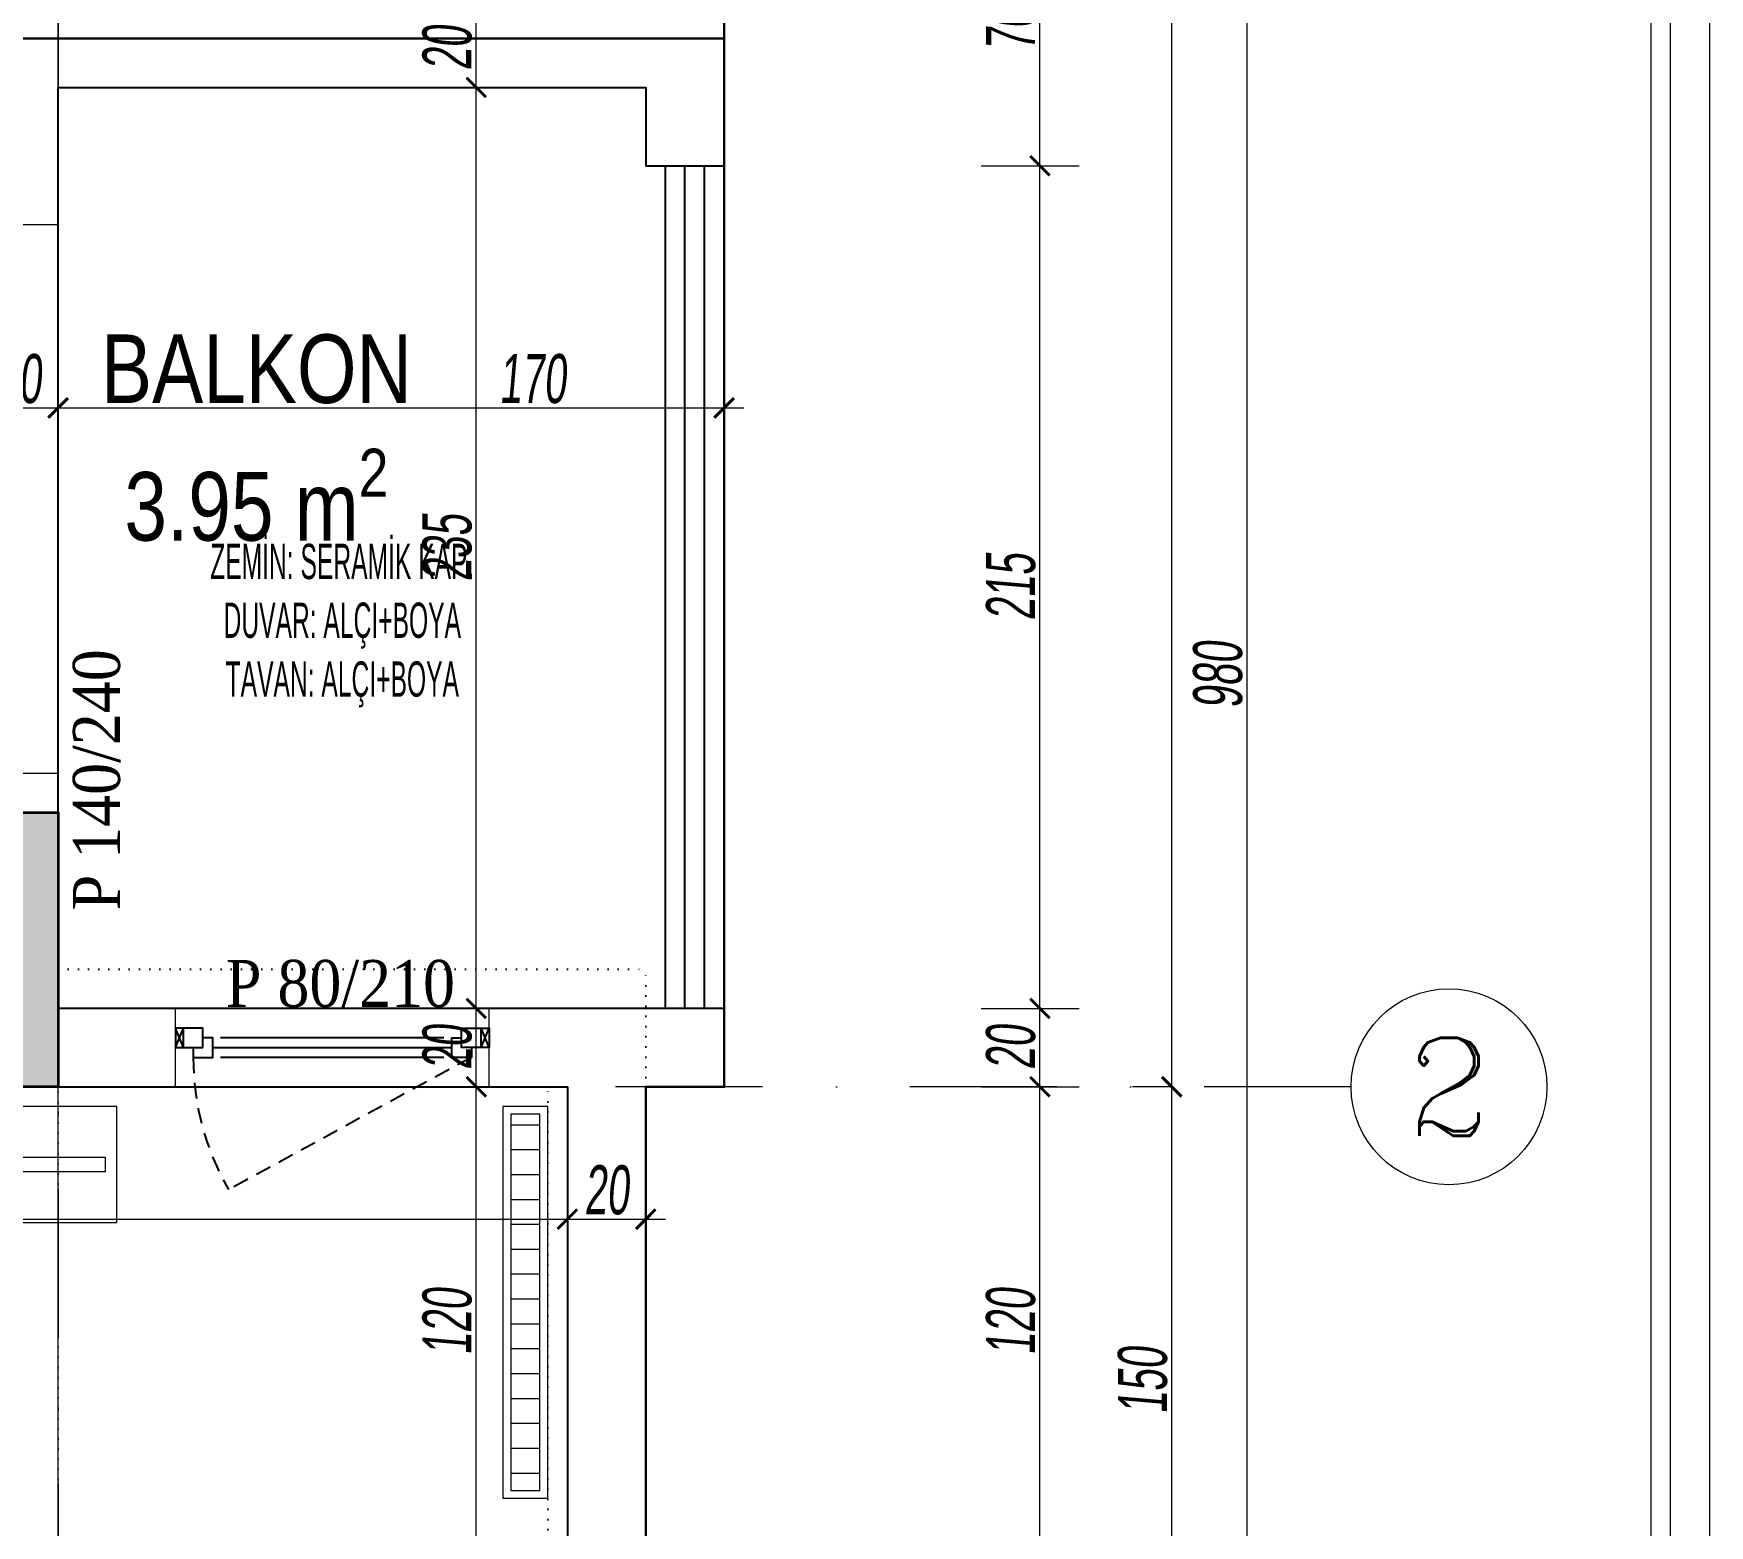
# Model space of a CAD drawing. Header units: millimetres. Extents: x -2145 to 33996, y -835 to 2363.
# Drawn here: x 13413.2 to 13841, y 132.7 to 513.4 of the extents above; entities that cross this region are included whole.
import ezdxf
from ezdxf.enums import TextEntityAlignment as Align

# ---------------------------------------------------------------- set-up
doc = ezdxf.new("R2010")
doc.units = ezdxf.units.MM
for name, pattern in [('DASHDOT', [1, 0.5, -0.25, 0, -0.25]), ('DOT', [0.25, 0, -0.25]), ('KESIK', [0.325, 0.2, -0.125])]:
    doc.linetypes.add(name, pattern=pattern)
doc.layers.add('ALAN', color=3, linetype='Continuous', lineweight=25, plot=False)
for name, color, linetype, lineweight in [('arcCGDM_antet', 85, 'Continuous', 20), ('EMSAL HESAP', 1, 'Continuous', 30), ('MM-TEFRIS', 173, 'Continuous', 5), ('NET_AKS', 251, 'DASHDOT', 9), ('NET_AKS_YAZI', 31, 'DASHDOT', 9), ('NET_ARSA SINIRI', 1, 'Continuous', 0), ('NET_DUVAR', 150, 'Continuous', 18), ('NET_KOLON_TARAMA', 8, 'Continuous', 0), ('NET_RADYATOR', 30, 'Continuous', 0), ('NET_TAŞIYICI', 1, 'Continuous', 35), ('NET_ÖLÇÜ DIŞ', 235, 'Continuous', 9), ('NET_ÖLÇÜ İÇ', 54, 'Continuous', 9), ('NET_ÖLÇÜ_AKS', 31, 'Continuous', 15), ('TEFRIS_TWA', 173, 'Continuous', 9)]:
    doc.layers.add(name, color=color, linetype=linetype, lineweight=lineweight)
for name, color, linetype in [('m_doğrama_aluminyum', 105, 'Continuous'), ('NET_KİRİŞ', 253, 'DOT'), ('NET_POZ', 41, 'Continuous'), ('T-GOR-5', 33, 'Continuous'), ('T-MAH-AD', 7, 'Continuous')]:
    doc.layers.add(name, color=color, linetype=linetype)
doc.layers.add('TEFRIS_YENI_TWA @ 1', color=7, linetype='Continuous', true_color=0xb5b5b5)
doc.styles.add('ARIALTR', font='arial.ttf', dxfattribs={"width": 0.8, "height": 22.5})
doc.styles.add('BODRUM', font='swisscl.ttf', dxfattribs={"width": 0.8, "oblique": 5})
doc.styles.get("Standard").update_dxf_attribs({"font": 'arial.ttf'})
doc.styles.add('TAks_2', font='ROMANC', dxfattribs={"height": 5})
doc.styles.add('TGS SAYILAR', font='times.ttf', dxfattribs={"width": 0.7})
doc.dimstyles.new('olcu-50', dxfattribs={"dimscale": 0, "dimtxt": 12.5, "dimasz": 5, "dimexe": 10, "dimexo": 10, "dimgap": 1, "dimtad": 1, "dimdec": 1, "dimzin": 12, "dimtxsty": 'BODRUM', "dimblk": 'ARCHTICK', "dimcen": 8, "dimdle": 5, "dimclrd": 256, "dimclre": 256, "dimclrt": 256, "dimadec": 0, "dimazin": 2, "dimtfac": 1, "dimtdec": 1, "dimtix": 1, "dimtmove": 0, "dimatfit": 3, "dimldrblk": 'ARCHTICK', "dimfxl": 15, "dimfxlon": 1, "dimlwd": -1, "dimlwe": -1, "dimarcsym": 0})

# ---------------------------------------------------------------- blocks, each defined once
blk = doc.blocks.new('*U528')
at = {"layer": 'MM-TEFRIS'}
blk.add_lwpolyline([(0, 0), (162, 0), (162, 40), (0, 40)], close=True, dxfattribs=at)
blk.add_lwpolyline([(4, 22.5), (156, 22.5), (156, 17.5), (4, 17.5), (4, 22.5)], dxfattribs=at)
blk = doc.blocks.new('A$Cec846f78')
at = {"layer": 'NET_TAŞIYICI'}
blk.add_lwpolyline([(-40, 385), (-40, 455), (0, 455), (0, 385)], close=True, dxfattribs=at)
blk = doc.blocks.new('A$Ca5374770')
at = {"layer": 'NET_KOLON_TARAMA'}
h = blk.add_hatch(dxfattribs=at)
h.set_pattern_fill('ANSI33', color=256)
h.paths.add_polyline_path([(1115, 0), (1115, 235), (1090, 235), (1090, 225), (1090, 0)])
h.paths.add_polyline_path([(890, 0), (890, 225), (890, 235), (865, 235), (865, 0)])
h.paths.add_polyline_path([(1580, 30), (1580, 0), (1660, 0), (1660, 30)])
h.paths.add_polyline_path([(1620, 455), (1620, 385), (1660, 385), (1660, 455)])
h.paths.add_polyline_path([(80, 950), (80, 980), (0, 980), (0, 950)])
h.paths.add_polyline_path([(1580, 980), (1580, 950), (1660, 950), (1660, 980)])
h.paths.add_polyline_path([(1035, 980), (1035, 950), (1115, 950), (1115, 980)])
h.paths.add_polyline_path([(625, 950), (625, 980), (545, 980), (545, 950)])
h.paths.add_polyline_path([(80, 0), (80, 30), (0, 30), (0, 0)])
h.paths.add_polyline_path([(1051, 425), (1051, 385), (1121, 385), (1121, 425)])
h.paths.add_polyline_path([(609, 385), (609, 425), (539, 425), (539, 385)])
h.paths.add_polyline_path([(585, 0), (585, 30), (505, 30), (505, 0)])
h.paths.add_polyline_path([(40, 385), (40, 455), (0, 455), (0, 385)])
at = {"layer": 'NET_TAŞIYICI', "xscale": -1}
blk.add_blockref('A$Cec846f78', (0, 0), dxfattribs=at)
blk = doc.blocks.new('*U42')
at = {"layer": 'm_doğrama_aluminyum', "linetype": 'KESIK', "ltscale": 0.2}
blk.add_line((-3018.0457, -57.5141, 0), (-3017.4261, -57.1766, 0), dxfattribs=at)
at = {"layer": 'm_doğrama_aluminyum'}
for p, q in [((-3017.9757, -57.5141, 0), (-3017.4057, -57.5141, 0)), ((-3017.3857, -57.5391, 0), (-3017.9957, -57.5391, 0)), ((-3017.9757, -57.5641, 0), (-3017.4057, -57.5641, 0))]:
    blk.add_line(p, q, dxfattribs=at)
at = {"layer": 'm_doğrama_aluminyum', "elevation": 0}
for points in [[(-3018.0457, -57.5391), (-3018.0457, -57.5141), (-3017.9957, -57.5141), (-3017.9957, -57.5641), (-3018.0207, -57.5641)], [(-3017.3357, -57.5391), (-3017.3357, -57.5141), (-3017.3857, -57.5141), (-3017.3857, -57.5641), (-3017.3607, -57.5641)], [(-3018.0707, -57.5391), (-3018.0907, -57.5891)], [(-3018.0907, -57.5391), (-3018.0707, -57.5891)], [(-3018.0707, -57.5391), (-3018.0707, -57.5891)], [(-3017.3107, -57.5391), (-3017.2907, -57.5891)], [(-3017.2907, -57.5391), (-3017.3107, -57.5891)], [(-3017.3107, -57.5391), (-3017.3107, -57.5891)]]:
    blk.add_lwpolyline(points, dxfattribs=at)
for points in [[(-3018.0907, -57.5391), (-3018.0207, -57.5391), (-3018.0207, -57.5891), (-3018.0907, -57.5891)], [(-3017.2907, -57.5391), (-3017.3607, -57.5391), (-3017.3607, -57.5891), (-3017.2907, -57.5891)]]:
    blk.add_lwpolyline(points, close=True, dxfattribs=at)
at = {"layer": 'm_doğrama_aluminyum', "linetype": 'KESIK', "ltscale": 0.2}
blk.add_arc((-3018.0107, -57.5141, 0), 0.675, 0, 30, dxfattribs=at)
blk = doc.blocks.new('A$C376B3C2F')
at = {"layer": 'TEFRIS_TWA'}
h = blk.add_hatch(dxfattribs=at)
h.set_pattern_fill('ANSI31', color=256, scale=2, angle=45)
h.set_pattern_definition([(90, (-446290.603, -4424726.5194), (-6.35, 0), [])])
h.paths.add_polyline_path([(48, 2), (-48, 2), (-48, 9.45), (48, 9.45)])
for points in [[(50, 0), (-50, 0), (-50, 11.45), (50, 11.45)], [(48, 2), (-48, 2), (-48, 9.45), (48, 9.45)]]:
    blk.add_lwpolyline(points, close=True, dxfattribs=at)
blk = doc.blocks.new('A$Cb9b20b1b')
at = {"layer": 'NET_KİRİŞ', "ltscale": 10}
for p, q in [((-1060, 150), (-1060, 745)), ((-890, 220), (-890, 715)), ((-890, 180), (-1040, 180)), ((-1040, -235), (-1040, 180)), ((-1040, 150), (-1060, 150)), ((-1015, -210), (-1015, 150)), ((-890, 150), (-1015, 150)), ((-890, -205), (-890, 150))]:
    blk.add_line(p, q, dxfattribs=at)
blk = doc.blocks.new('_ArchTick')
at = {"color": 0, "linetype": 'ByBlock', "const_width": 0.15}
blk.add_lwpolyline([(-0.5, -0.5), (0.5, 0.5)], dxfattribs=at)
blk = doc.blocks.new('*D1582')
at = {"layer": 'Defpoints', "color": 0, "transparency": 16777216}
for p in [(1114.26, -595), (1114.26, -595), (1114.26, -745)]:
    blk.add_point(p, dxfattribs=at)
at = {"layer": 'NET_ÖLÇÜ_AKS', "transparency": 16777216}
for p, q in [((1114.26, -750), (1114.26, -590)), ((1114.26, -595), (1104.26, -595)), ((1114.26, -745), (1104.26, -745))]:
    blk.add_line(p, q, dxfattribs=at)
at = {"layer": 'NET_ÖLÇÜ_AKS', "transparency": 16777216, "xscale": 5, "yscale": 5, "zscale": 5}
for p, rotation in [((1114.26, -595), 90), ((1114.26, -745), 270)]:
    blk.add_blockref('_ArchTick', p, dxfattribs=dict(at, rotation=rotation))
at = {"layer": 'NET_ÖLÇÜ_AKS', "transparency": 16777216, "insert": (1106.85, -670), "char_height": 12.5, "attachment_point": 5, "rotation": 90, "style": 'BODRUM'}
blk.add_mtext('150', dxfattribs=at)
blk = doc.blocks.new('*D1583')
at = {"layer": 'Defpoints', "color": 0, "transparency": 16777216}
for p in [(1114.26, 0), (1114.26, 0), (1114.26, -595)]:
    blk.add_point(p, dxfattribs=at)
at = {"layer": 'NET_ÖLÇÜ_AKS', "transparency": 16777216}
for p, q in [((1114.26, -600), (1114.26, 5)), ((1114.26, 0), (1104.26, 0)), ((1114.26, -595), (1104.26, -595))]:
    blk.add_line(p, q, dxfattribs=at)
at = {"layer": 'NET_ÖLÇÜ_AKS', "transparency": 16777216, "xscale": 5, "yscale": 5, "zscale": 5}
for p, rotation in [((1114.26, 0), 90), ((1114.26, -595), 270)]:
    blk.add_blockref('_ArchTick', p, dxfattribs=dict(at, rotation=rotation))
at = {"layer": 'NET_ÖLÇÜ_AKS', "transparency": 16777216, "insert": (1106.85, -297.5), "char_height": 12.5, "attachment_point": 5, "rotation": 90, "style": 'BODRUM'}
blk.add_mtext('595', dxfattribs=at)
blk = doc.blocks.new('*D1584')
at = {"layer": 'Defpoints', "color": 0, "transparency": 16777216}
for p in [(1114.26, 0), (1133.46, 0), (1114.26, -980)]:
    blk.add_point(p, dxfattribs=at)
at = {"layer": 'NET_ÖLÇÜ_AKS', "transparency": 16777216}
for p, q in [((1133.46, -985), (1133.46, 5)), ((1124.26, 0), (1143.46, 0)), ((1124.26, -980), (1143.46, -980))]:
    blk.add_line(p, q, dxfattribs=at)
at = {"layer": 'NET_ÖLÇÜ_AKS', "transparency": 16777216, "xscale": 5, "yscale": 5, "zscale": 5}
for p, rotation in [((1133.46, 0), 90), ((1133.46, -980), 270)]:
    blk.add_blockref('_ArchTick', p, dxfattribs=dict(at, rotation=rotation))
at = {"layer": 'NET_ÖLÇÜ_AKS', "transparency": 16777216, "insert": (1126.05, -490), "char_height": 12.5, "attachment_point": 5, "rotation": 90, "style": 'BODRUM'}
blk.add_mtext('980', dxfattribs=at)
blk = doc.blocks.new('A$C5ec6af74')
at = {"layer": 'NET_AKS', "ltscale": 75}
for p, q in [((795, 1185), (795, -185)), ((1125, 385), (-1195, 385))]:
    blk.add_line(p, q, dxfattribs=at)
at = {"layer": 'NET_AKS', "linetype": 'Continuous', "ltscale": 100}
blk.add_circle((1150, 385), 25, dxfattribs=at)
at = {"layer": 'NET_AKS_YAZI', "linetype": 'Continuous', "style": 'TAks_2'}
blk.add_text('2', height=25, dxfattribs=at).set_placement((1150, 385), align=Align.MIDDLE_CENTER)
blk = doc.blocks.new('*D1002')
at = {"layer": 'Defpoints', "color": 0, "transparency": 16777216}
for p in [(13526.24, 244.61), (13529.48, 244.61), (13549.48, 124.61)]:
    blk.add_point(p, dxfattribs=at)
at = {"layer": 'NET_ÖLÇÜ İÇ', "transparency": 16777216}
for p, q in [((13526.24, 119.61), (13526.24, 249.61)), ((13526.24, 244.61), (13516.24, 244.61)), ((13539.48, 124.61), (13516.24, 124.61))]:
    blk.add_line(p, q, dxfattribs=at)
at = {"layer": 'NET_ÖLÇÜ İÇ', "transparency": 16777216, "xscale": 5, "yscale": 5, "zscale": 5}
for p, rotation in [((13526.24, 244.61), 90), ((13526.24, 124.61), 270)]:
    blk.add_blockref('_ArchTick', p, dxfattribs=dict(at, rotation=rotation))
at = {"layer": 'NET_ÖLÇÜ İÇ', "transparency": 16777216, "insert": (13518.84, 184.61), "char_height": 12.5, "attachment_point": 5, "rotation": 90, "style": 'BODRUM'}
blk.add_mtext('120', dxfattribs=at)
blk = doc.blocks.new('*D1003')
at = {"layer": 'Defpoints', "color": 0, "transparency": 16777216}
for p in [(13526.24, 264.61), (13529.48, 264.61), (13529.48, 244.61)]:
    blk.add_point(p, dxfattribs=at)
at = {"layer": 'NET_ÖLÇÜ İÇ', "transparency": 16777216}
for p, q in [((13526.24, 239.61), (13526.24, 269.61)), ((13526.24, 264.61), (13516.24, 264.61)), ((13526.24, 244.61), (13516.24, 244.61))]:
    blk.add_line(p, q, dxfattribs=at)
at = {"layer": 'NET_ÖLÇÜ İÇ', "transparency": 16777216, "xscale": 5, "yscale": 5, "zscale": 5}
for p, rotation in [((13526.24, 264.61), 90), ((13526.24, 244.61), 270)]:
    blk.add_blockref('_ArchTick', p, dxfattribs=dict(at, rotation=rotation))
at = {"layer": 'NET_ÖLÇÜ İÇ', "transparency": 16777216, "insert": (13518.84, 254.61), "char_height": 12.5, "attachment_point": 5, "rotation": 90, "style": 'BODRUM'}
blk.add_mtext('20', dxfattribs=at)
blk = doc.blocks.new('*D1004')
at = {"layer": 'Defpoints', "color": 0, "transparency": 16777216}
for p in [(13526.24, 499.61), (13531.24, 499.61), (13529.48, 264.61)]:
    blk.add_point(p, dxfattribs=at)
at = {"layer": 'NET_ÖLÇÜ İÇ', "transparency": 16777216}
for p, q in [((13526.24, 259.61), (13526.24, 504.61)), ((13526.24, 499.61), (13516.24, 499.61)), ((13526.24, 264.61), (13516.24, 264.61))]:
    blk.add_line(p, q, dxfattribs=at)
at = {"layer": 'NET_ÖLÇÜ İÇ', "transparency": 16777216, "xscale": 5, "yscale": 5, "zscale": 5}
for p, rotation in [((13526.24, 499.61), 90), ((13526.24, 264.61), 270)]:
    blk.add_blockref('_ArchTick', p, dxfattribs=dict(at, rotation=rotation))
at = {"layer": 'NET_ÖLÇÜ İÇ', "transparency": 16777216, "insert": (13518.83, 382.11), "char_height": 12.5, "attachment_point": 5, "rotation": 90, "style": 'BODRUM'}
blk.add_mtext('235', dxfattribs=at)
blk = doc.blocks.new('*D1005')
at = {"layer": 'Defpoints', "color": 0, "transparency": 16777216}
for p in [(13526.24, 519.61), (13526.24, 519.61), (13531.24, 499.61)]:
    blk.add_point(p, dxfattribs=at)
at = {"layer": 'NET_ÖLÇÜ İÇ', "transparency": 16777216}
for p, q in [((13526.24, 494.61), (13526.24, 524.61)), ((13526.24, 519.61), (13516.24, 519.61)), ((13526.24, 499.61), (13516.24, 499.61))]:
    blk.add_line(p, q, dxfattribs=at)
at = {"layer": 'NET_ÖLÇÜ İÇ', "transparency": 16777216, "xscale": 5, "yscale": 5, "zscale": 5}
for p, rotation in [((13526.24, 519.61), 90), ((13526.24, 499.61), 270)]:
    blk.add_blockref('_ArchTick', p, dxfattribs=dict(at, rotation=rotation))
at = {"layer": 'NET_ÖLÇÜ İÇ', "transparency": 16777216, "insert": (13518.84, 509.61), "char_height": 12.5, "attachment_point": 5, "rotation": 90, "style": 'BODRUM'}
blk.add_mtext('20', dxfattribs=at)
blk = doc.blocks.new('*D1053')
at = {"layer": 'Defpoints', "color": 0, "transparency": 16777216}
for p in [(13399.48, 464.61), (13419.48, 464.61), (13419.48, 417.83)]:
    blk.add_point(p, dxfattribs=at)
at = {"layer": 'NET_ÖLÇÜ İÇ', "transparency": 16777216}
for p, q in [((13399.48, 432.83), (13399.48, 407.83)), ((13419.48, 432.83), (13419.48, 407.83)), ((13394.48, 417.83), (13424.48, 417.83))]:
    blk.add_line(p, q, dxfattribs=at)
at = {"layer": 'NET_ÖLÇÜ İÇ', "transparency": 16777216, "xscale": 5, "yscale": 5, "zscale": 5, "rotation": 180}
blk.add_blockref('_ArchTick', (13399.48, 417.83), dxfattribs=at)
at = {"layer": 'NET_ÖLÇÜ İÇ', "transparency": 16777216, "xscale": 5, "yscale": 5, "zscale": 5}
blk.add_blockref('_ArchTick', (13419.48, 417.83), dxfattribs=at)
at = {"layer": 'NET_ÖLÇÜ İÇ', "transparency": 16777216, "insert": (13409.48, 425.23), "char_height": 12.5, "attachment_point": 5, "style": 'BODRUM'}
blk.add_mtext('20', dxfattribs=at)
blk = doc.blocks.new('*D1054')
at = {"layer": 'Defpoints', "color": 0, "transparency": 16777216}
for p in [(13419.48, 464.61), (13589.48, 417.83), (13589.48, 417.83)]:
    blk.add_point(p, dxfattribs=at)
at = {"layer": 'NET_ÖLÇÜ İÇ', "transparency": 16777216}
for p, q in [((13419.48, 432.83), (13419.48, 407.83)), ((13589.48, 417.83), (13589.48, 427.83)), ((13414.48, 417.83), (13594.48, 417.83))]:
    blk.add_line(p, q, dxfattribs=at)
at = {"layer": 'NET_ÖLÇÜ İÇ', "transparency": 16777216, "xscale": 5, "yscale": 5, "zscale": 5, "rotation": 180}
blk.add_blockref('_ArchTick', (13419.48, 417.83), dxfattribs=at)
at = {"layer": 'NET_ÖLÇÜ İÇ', "transparency": 16777216, "xscale": 5, "yscale": 5, "zscale": 5}
blk.add_blockref('_ArchTick', (13589.48, 417.83), dxfattribs=at)
at = {"layer": 'NET_ÖLÇÜ İÇ', "transparency": 16777216, "insert": (13540.58, 425.23), "char_height": 12.5, "attachment_point": 5, "style": 'BODRUM'}
blk.add_mtext('170', dxfattribs=at)
blk = doc.blocks.new('*D1055')
at = {"layer": 'Defpoints', "color": 0, "transparency": 16777216}
for p in [(13019.48, 210.83), (13549.48, 210.83), (13549.48, 210.83)]:
    blk.add_point(p, dxfattribs=at)
at = {"layer": 'NET_ÖLÇÜ İÇ', "transparency": 16777216}
for p, q in [((13019.48, 210.83), (13019.48, 220.83)), ((13549.48, 210.83), (13549.48, 220.83)), ((13014.48, 210.83), (13554.48, 210.83))]:
    blk.add_line(p, q, dxfattribs=at)
at = {"layer": 'NET_ÖLÇÜ İÇ', "transparency": 16777216, "xscale": 5, "yscale": 5, "zscale": 5, "rotation": 180}
blk.add_blockref('_ArchTick', (13019.48, 210.83), dxfattribs=at)
at = {"layer": 'NET_ÖLÇÜ İÇ', "transparency": 16777216, "xscale": 5, "yscale": 5, "zscale": 5}
blk.add_blockref('_ArchTick', (13549.48, 210.83), dxfattribs=at)
at = {"layer": 'NET_ÖLÇÜ İÇ', "transparency": 16777216, "insert": (13284.48, 218.24), "char_height": 12.5, "attachment_point": 5, "style": 'BODRUM'}
blk.add_mtext('530', dxfattribs=at)
blk = doc.blocks.new('*D1056')
at = {"layer": 'Defpoints', "color": 0, "transparency": 16777216}
for p in [(13549.48, 210.83), (13569.48, 210.83), (13569.48, 210.83)]:
    blk.add_point(p, dxfattribs=at)
at = {"layer": 'NET_ÖLÇÜ İÇ', "transparency": 16777216}
for p, q in [((13549.48, 210.83), (13549.48, 220.83)), ((13569.48, 210.83), (13569.48, 220.83)), ((13544.48, 210.83), (13574.48, 210.83))]:
    blk.add_line(p, q, dxfattribs=at)
at = {"layer": 'NET_ÖLÇÜ İÇ', "transparency": 16777216, "xscale": 5, "yscale": 5, "zscale": 5, "rotation": 180}
blk.add_blockref('_ArchTick', (13549.48, 210.83), dxfattribs=at)
at = {"layer": 'NET_ÖLÇÜ İÇ', "transparency": 16777216, "xscale": 5, "yscale": 5, "zscale": 5}
blk.add_blockref('_ArchTick', (13569.48, 210.83), dxfattribs=at)
at = {"layer": 'NET_ÖLÇÜ İÇ', "transparency": 16777216, "insert": (13559.48, 218.24), "char_height": 12.5, "attachment_point": 5, "style": 'BODRUM'}
blk.add_mtext('20', dxfattribs=at)
blk = doc.blocks.new('*D1159')
at = {"layer": 'Defpoints', "color": 0, "transparency": 16777216}
for p in [(13589.48, 244.61), (13670.08, 244.61), (13569.48, 124.61)]:
    blk.add_point(p, dxfattribs=at)
at = {"layer": 'NET_ÖLÇÜ DIŞ', "transparency": 16777216}
for p, q in [((13670.08, 119.61), (13670.08, 249.61)), ((13655.08, 244.61), (13680.08, 244.61)), ((13655.08, 124.61), (13680.08, 124.61))]:
    blk.add_line(p, q, dxfattribs=at)
at = {"layer": 'NET_ÖLÇÜ DIŞ', "transparency": 16777216, "xscale": 5, "yscale": 5, "zscale": 5}
for p, rotation in [((13670.08, 244.61), 90), ((13670.08, 124.61), 270)]:
    blk.add_blockref('_ArchTick', p, dxfattribs=dict(at, rotation=rotation))
at = {"layer": 'NET_ÖLÇÜ DIŞ', "transparency": 16777216, "insert": (13662.68, 184.61), "char_height": 12.5, "attachment_point": 5, "rotation": 90, "style": 'BODRUM'}
blk.add_mtext('120', dxfattribs=at)
blk = doc.blocks.new('*D1160')
at = {"layer": 'Defpoints', "color": 0, "transparency": 16777216}
for p in [(13589.48, 264.61), (13670.08, 264.61), (13589.48, 244.61)]:
    blk.add_point(p, dxfattribs=at)
at = {"layer": 'NET_ÖLÇÜ DIŞ', "transparency": 16777216}
for p, q in [((13670.08, 239.61), (13670.08, 269.61)), ((13655.08, 264.61), (13680.08, 264.61)), ((13655.08, 244.61), (13680.08, 244.61))]:
    blk.add_line(p, q, dxfattribs=at)
at = {"layer": 'NET_ÖLÇÜ DIŞ', "transparency": 16777216, "xscale": 5, "yscale": 5, "zscale": 5}
for p, rotation in [((13670.08, 264.61), 90), ((13670.08, 244.61), 270)]:
    blk.add_blockref('_ArchTick', p, dxfattribs=dict(at, rotation=rotation))
at = {"layer": 'NET_ÖLÇÜ DIŞ', "transparency": 16777216, "insert": (13662.68, 254.61), "char_height": 12.5, "attachment_point": 5, "rotation": 90, "style": 'BODRUM'}
blk.add_mtext('20', dxfattribs=at)
blk = doc.blocks.new('*D1161')
at = {"layer": 'Defpoints', "color": 0, "transparency": 16777216}
for p in [(13589.48, 479.61), (13670.08, 479.61), (13589.48, 264.61)]:
    blk.add_point(p, dxfattribs=at)
at = {"layer": 'NET_ÖLÇÜ DIŞ', "transparency": 16777216}
for p, q in [((13670.08, 259.61), (13670.08, 484.61)), ((13655.08, 479.61), (13680.08, 479.61)), ((13655.08, 264.61), (13680.08, 264.61))]:
    blk.add_line(p, q, dxfattribs=at)
at = {"layer": 'NET_ÖLÇÜ DIŞ', "transparency": 16777216, "xscale": 5, "yscale": 5, "zscale": 5}
for p, rotation in [((13670.08, 479.61), 90), ((13670.08, 264.61), 270)]:
    blk.add_blockref('_ArchTick', p, dxfattribs=dict(at, rotation=rotation))
at = {"layer": 'NET_ÖLÇÜ DIŞ', "transparency": 16777216, "insert": (13662.68, 372.11), "char_height": 12.5, "attachment_point": 5, "rotation": 90, "style": 'BODRUM'}
blk.add_mtext('215', dxfattribs=at)
blk = doc.blocks.new('*D1162')
at = {"layer": 'Defpoints', "color": 0, "transparency": 16777216}
for p in [(13589.48, 549.61), (13670.08, 549.61), (13589.48, 479.61)]:
    blk.add_point(p, dxfattribs=at)
at = {"layer": 'NET_ÖLÇÜ DIŞ', "transparency": 16777216}
for p, q in [((13670.08, 474.61), (13670.08, 554.61)), ((13655.08, 549.61), (13680.08, 549.61)), ((13655.08, 479.61), (13680.08, 479.61))]:
    blk.add_line(p, q, dxfattribs=at)
at = {"layer": 'NET_ÖLÇÜ DIŞ', "transparency": 16777216, "xscale": 5, "yscale": 5, "zscale": 5}
for p, rotation in [((13670.08, 549.61), 90), ((13670.08, 479.61), 270)]:
    blk.add_blockref('_ArchTick', p, dxfattribs=dict(at, rotation=rotation))
at = {"layer": 'NET_ÖLÇÜ DIŞ', "transparency": 16777216, "insert": (13662.68, 514.61), "char_height": 12.5, "attachment_point": 5, "rotation": 90, "style": 'BODRUM'}
blk.add_mtext('70', dxfattribs=at)
blk = doc.blocks.new('A$C3a4dd877')
at = {"layer": 'NET_ÖLÇÜ_AKS'}
for base, p1, p2, picture, middle in [((1114.26, 0), (1114.26, -595), (1114.26, 0), '*D1583', (1106.85, -297.5)), ((1114.26, -595), (1114.26, -745), (1114.26, -595), '*D1582', (1106.85, -670))]:
    dim = blk.add_linear_dim(base=base, p1=p1, p2=p2, angle=270, dimstyle='olcu-50', override={"dimscale": 1, "dimtmove": 1}, dxfattribs=at)
    dim.commit()
    dim.dimension.update_dxf_attribs({"geometry": picture, "text_midpoint": middle})
dim = blk.add_aligned_dim(p1=(1114.26, -980), p2=(1114.26, 0), distance=-19.2, dimstyle='olcu-50', override={"dimscale": 1}, dxfattribs=at)
dim.commit()
dim.dimension.update_dxf_attribs({"geometry": '*D1584', "text_midpoint": (1126.05, -490)})

msp = doc.modelspace()

# ---------------------------------------------------------------- linework, layer by layer
at = {"layer": 'ALAN'}
for points in [[(13589.48, 839.61), (11589.48, 839.61), (11589.48, 244.61), (11609.48, 244.61), (11609.48, -140.39), (13569.48, -140.39), (13569.48, 244.61), (13589.48, 244.61)], [(13419.48, 499.61), (13569.48, 499.61), (13569.48, 479.61), (13589.48, 479.61), (13589.48, 264.61), (13419.48, 264.61), (13419.48, 314.61)], [(13129.48, 109.61), (13019.48, 109.61), (13019.48, 244.61), (13379.48, 244.61), (13419.48, 244.61), (13549.48, 244.61), (13549.48, -120.39), (13419.48, -120.39), (13419.48, -110.39), (13329.48, -110.39), (13329.48, -120.39), (13169.48, -120.39), (13169.48, -75.39), (13129.48, -75.39)]]:
    msp.add_lwpolyline(points, close=True, dxfattribs=at)
at = {"layer": 'arcCGDM_antet', "ltscale": 10}
for points in [[(11350.97, 1660.32), (13840.97, 1660.32), (13840.97, -829.68), (11350.97, -829.68)], [(11360.97, 1650.32), (13830.97, 1650.32), (13830.97, -769.68), (11360.97, -769.68)], [(11365.97, 1645.32), (13825.97, 1645.32), (13825.97, -764.68), (11365.97, -764.68)]]:
    msp.add_lwpolyline(points, close=True, dxfattribs=at)
at = {"layer": 'EMSAL HESAP'}
for points in [[(13589.48, 512.11), (13589.48, 839.61), (12589.48, 839.61), (12589.48, 459.61), (12614.48, 459.61), (12614.48, 254.61), (13009.48, 254.61), (13009.48, 512.11)], [(13569.48, -140.39), (13569.48, 244.61), (13589.48, 244.61), (13589.48, 512.11), (13009.48, 512.11), (13009.48, 109.61), (12864.48, 109.61), (12864.48, -140.39)]]:
    msp.add_lwpolyline(points, close=True, dxfattribs=at)
at = {"layer": 'NET_ARSA SINIRI'}
msp.add_lwpolyline([(13419.48, 839.61), (11759.48, 839.61), (11759.48, -140.39), (13419.48, -140.39)], close=True, dxfattribs=at)
at = {"layer": 'NET_DUVAR'}
for p, q in [((13419.48, 499.61), (13419.48, 464.61)), ((13569.48, 479.61), (13589.48, 479.61)), ((13399.48, 464.61), (13419.48, 464.61)), ((13399.48, 324.61), (13419.48, 324.61)), ((13419.48, 324.61), (13419.48, 314.61)), ((13449.48, 264.61), (13419.48, 264.61)), ((13449.48, 244.61), (13449.48, 264.61)), ((13529.48, 244.61), (13529.48, 264.61)), ((13589.48, 244.61), (13589.48, 264.61)), ((13449.48, 244.61), (13419.48, 244.61)), ((13549.48, 244.61), (13529.48, 244.61)), ((13549.48, 124.61), (13549.48, 244.61)), ((13569.48, 124.61), (13569.48, 244.61)), ((13569.48, 244.61), (13589.48, 244.61))]:
    msp.add_line(p, q, dxfattribs=at)
for points in [[(13589.48, 479.61), (13589.48, 549.61)], [(13419.48, 499.61), (13569.48, 499.61)], [(13569.48, 479.61), (13569.48, 499.61)], [(13529.48, 264.61), (13589.48, 264.61)]]:
    msp.add_lwpolyline(points, dxfattribs=at)
at = {"layer": 'T-GOR-5'}
msp.add_line((13589.48, 264.61), (13589.48, 479.61), dxfattribs=at)
for points in [[(13574.48, 264.61), (13574.48, 479.61)], [(13579.48, 264.61), (13579.48, 479.61)], [(13584.48, 264.61), (13584.48, 479.61)]]:
    msp.add_lwpolyline(points, dxfattribs=at)

# ---------------------------------------------------------------- block references
at = {"layer": 'm_doğrama_aluminyum', "xscale": 100.0000000343091, "yscale": 100.0000000343091, "zscale": 100.0000000343091, "rotation": 180}
msp.add_blockref('*U42', (-288279.59, -5499.3, 0), dxfattribs=at)
at = {"layer": 'NET_AKS'}
msp.add_blockref('A$C5ec6af74', (12624.48, -140.39), dxfattribs=at)
at = {"layer": 'NET_KİRİŞ', "xscale": -1}
msp.add_blockref('A$Cb9b20b1b', (12529.48, 94.61), dxfattribs=at)
at = {"layer": 'NET_RADYATOR', "xscale": -1, "rotation": 90}
msp.add_blockref('A$C376B3C2F', (13544.48, 189.61), dxfattribs=at)
at = {"layer": 'NET_TAŞIYICI', "xscale": -1}
msp.add_blockref('A$Ca5374770', (13419.48, -140.39), dxfattribs=at)
at = {"layer": 'NET_ÖLÇÜ_AKS'}
msp.add_blockref('A$C3a4dd877', (12589.48, 839.61), dxfattribs=at)
at = {"layer": 'TEFRIS_YENI_TWA @ 1', "xscale": 0.7407407407407398, "yscale": 0.7407407407407398, "zscale": 0.7407407407407398, "rotation": 180}
msp.add_blockref('*U528', (13434.48, 239.61), dxfattribs=at)

# ---------------------------------------------------------------- texts
at = {"layer": 'NET_POZ', "style": 'TGS SAYILAR', "width": 0.9}
msp.add_text('P 140/240', height=12, rotation=90, dxfattribs=at).set_placement((13435.28, 289.63))
msp.add_text('P 80/210', height=12, dxfattribs=at).set_placement((13462.33, 264.97))
at = {"layer": 'NET_POZ', "insert": (13492.03, 341.38), "char_height": 9, "width": 105.1157, "attachment_point": 8}
msp.add_mtext('{\\W0.5;ZEMİN: SERAMİK KAP.\\PDUVAR: ALÇI+BOYA\\PTAVAN: ALÇI+BOYA}', dxfattribs=at)
at = {"layer": 'T-MAH-AD', "insert": (13470.12, 436.59), "char_height": 17.5, "width": 121.1216, "attachment_point": 2, "style": 'ARIALTR'}
msp.add_mtext('\\A1;BALKON\\P3.95 m{\\H0.7x;\\S2^ ;}', dxfattribs=at)

# ---------------------------------------------------------------- dimensions: what is measured, and where the dimension line sits
at = {"layer": 'NET_ÖLÇÜ DIŞ'}
for base, p1, p2, picture, middle in [((13670.08, 549.61), (13589.48, 479.61), (13589.48, 549.61), '*D1162', (13662.68, 514.61)), ((13670.08, 479.61), (13589.48, 264.61), (13589.48, 479.61), '*D1161', (13662.68, 372.11)), ((13670.08, 264.61), (13589.48, 244.61), (13589.48, 264.61), '*D1160', (13662.68, 254.61)), ((13670.08, 244.61), (13569.48, 124.61), (13589.48, 244.61), '*D1159', (13662.68, 184.61))]:
    dim = msp.add_linear_dim(base=base, p1=p1, p2=p2, angle=270, dimstyle='olcu-50', override={"dimscale": 1, "dimtmove": 1}, dxfattribs=at)
    dim.commit()
    dim.dimension.update_dxf_attribs({"geometry": picture, "text_midpoint": middle})
at = {"layer": 'NET_ÖLÇÜ İÇ'}
for base, p1, p2, angle, picture, middle in [((13526.24, 519.61), (13531.24, 499.61), (13526.24, 519.61), 270, '*D1005', (13518.84, 509.61)), ((13526.24, 499.61), (13529.48, 264.61), (13531.24, 499.61), 270, '*D1004', (13518.83, 382.11)), ((13419.48, 417.83), (13399.48, 464.61), (13419.48, 464.61), 180, '*D1053', (13409.48, 425.23)), ((13526.24, 264.61), (13529.48, 244.61), (13529.48, 264.61), 270, '*D1003', (13518.84, 254.61)), ((13526.24, 244.61), (13549.48, 124.61), (13529.48, 244.61), 270, '*D1002', (13518.84, 184.61))]:
    dim = msp.add_linear_dim(base=base, p1=p1, p2=p2, angle=angle, dimstyle='olcu-50', override={"dimscale": 1, "dimtmove": 1}, dxfattribs=at)
    dim.commit()
    dim.dimension.update_dxf_attribs({"geometry": picture, "text_midpoint": middle})
dim = msp.add_linear_dim(base=(13589.48, 417.83), p1=(13419.48, 464.61), p2=(13589.48, 417.83), angle=180, dimstyle='olcu-50', override={"dimscale": 1, "dimtmove": 1}, dxfattribs=at)
dim.commit()
dim.dimension.update_dxf_attribs({"geometry": '*D1054', "text_midpoint": (13540.58, 417.83), "dimtype": 160})
for p1, p2, picture, middle in [((13019.48, 210.83), (13549.48, 210.83), '*D1055', (13284.48, 218.24)), ((13549.48, 210.83), (13569.48, 210.83), '*D1056', (13559.48, 218.24))]:
    dim = msp.add_aligned_dim(p1=p1, p2=p2, distance=0, dimstyle='olcu-50', override={"dimscale": 1}, dxfattribs=at)
    dim.commit()
    dim.dimension.update_dxf_attribs({"geometry": picture, "text_midpoint": middle})

doc.saveas('drawing.dxf')
